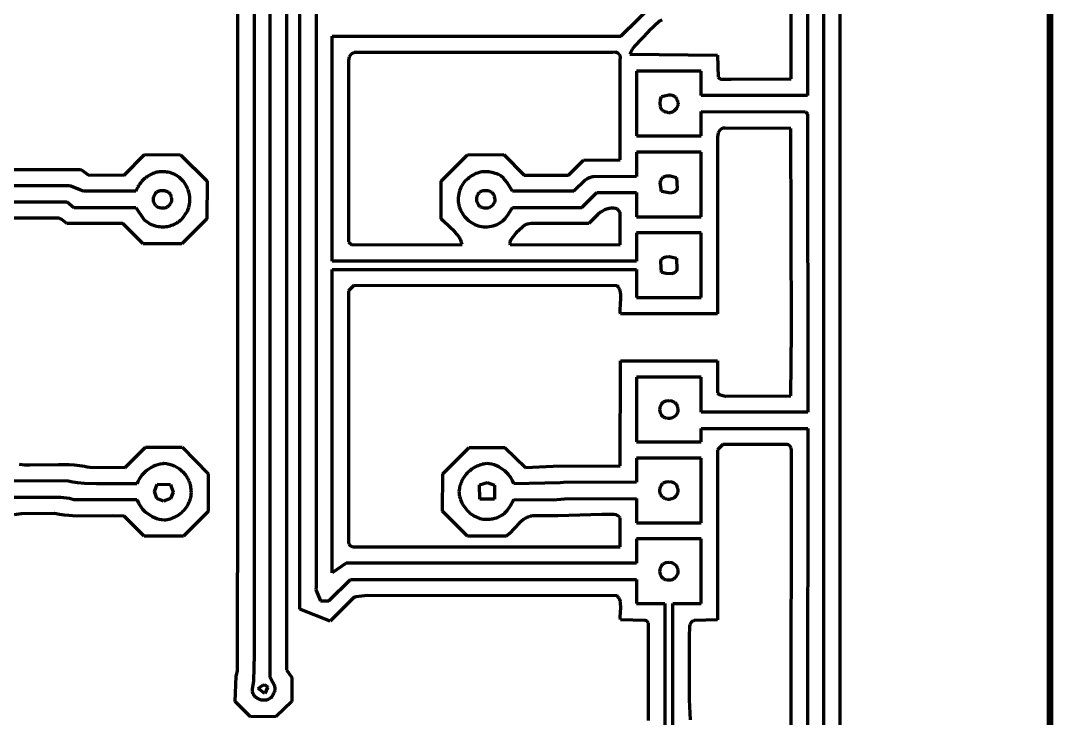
# Model space of a CAD drawing. Header units: millimetres. Extents: x 0 to 15.3, y 0 to 12.6.
# Drawn here: x 9.96 to 15.28, y 2.44 to 6.03 of the extents above; entities that cross this region are included whole.
import ezdxf

# ---------------------------------------------------------------- set-up
doc = ezdxf.new("R2010")
doc.units = ezdxf.units.MM
doc.layers.add('color#f8f8f8ff', color=7, linetype='CONTINUOUS', lineweight=100)

msp = doc.modelspace()

# ---------------------------------------------------------------- linework, layer by layer
at = {"layer": 'color#f8f8f8ff'}
for p, q in [((15.2778, 12.6111), (15.2778, 0)), ((15.2635, 0.0091), (15.2638, 12.5564)), ((11.3339, 11.9601), (11.3334, 2.686)), ((11.4027, 2.9988), (11.4023, 11.9737)), ((11.2504, 2.6468), (11.2499, 11.8742)), ((11.1667, 11.8406), (11.1667, 2.764)), ((14.1876, 11.8092), (14.1877, 0.4115)), ((11.0833, 3.6949), (11.0829, 11.7232)), ((14.1041, 0.5132), (14.1041, 11.7354)), ((11.4861, 10.75), (11.4862, 3.1118)), ((14.021, 7.0766), (14.021, 5.6456)), ((13.9366, 5.731), (13.9342, 6.9899)), ((13.0581, 5.9514), (13.2344, 6.1241)), ((13.2575, 6.0286), (13.203, 5.977)), ((13.2704, 6.0357), (13.2575, 6.0286)), ((13.203, 5.977), (13.1282, 5.9002)), ((11.5694, 4.7917), (11.5694, 5.9515)), ((11.5694, 5.9515), (13.0581, 5.9514)), ((13.1282, 5.9002), (13.1163, 5.8826)), ((11.6621, 5.8519), (11.6579, 5.8442)), ((11.6675, 5.8584), (11.6621, 5.8519)), ((11.6718, 5.8619), (11.6675, 5.8584)), ((11.6768, 5.8647), (11.6718, 5.8619)), ((11.6823, 5.8666), (11.6768, 5.8647)), ((11.6885, 5.8675), (11.6823, 5.8666)), ((11.6918, 5.8675), (11.6885, 5.8675)), ((11.6953, 5.8673), (11.6918, 5.8675)), ((13.0154, 5.8679), (11.6953, 5.8673)), ((13.0307, 5.8682), (13.0154, 5.8679)), ((13.0425, 5.8639), (13.0307, 5.8682)), ((13.0501, 5.8574), (13.0425, 5.8639)), ((13.0541, 5.8503), (13.0501, 5.8574)), ((13.0556, 5.8441), (13.0541, 5.8503)), ((13.1089, 5.8683), (13.1049, 5.8582)), ((13.1049, 5.8582), (13.5556, 5.8543)), ((13.1163, 5.8826), (13.1089, 5.8683)), ((13.5556, 5.8543), (13.5597, 5.7397)), ((11.653, 5.8268), (11.6528, 5.8061)), ((11.6528, 5.8061), (11.654, 4.8916)), ((11.6579, 5.8442), (11.653, 5.8268)), ((13.055, 5.8346), (13.0555, 5.8371)), ((13.0552, 5.315), (13.055, 5.8346)), ((13.0555, 5.8371), (13.0556, 5.8441)), ((13.4722, 5.7706), (13.1389, 5.7706)), ((13.1389, 5.7706), (13.1389, 5.4377)), ((13.4722, 5.6455), (13.4722, 5.7706)), ((13.5597, 5.7397), (13.5615, 5.738)), ((13.5615, 5.738), (13.5672, 5.7338)), ((13.5672, 5.7338), (13.5758, 5.7305)), ((13.5758, 5.7305), (13.6261, 5.7291)), ((13.6261, 5.7291), (13.9366, 5.731)), ((13.2625, 5.6247), (13.2671, 5.6405)), ((13.2671, 5.6405), (13.3046, 5.649)), ((13.3046, 5.649), (13.3174, 5.6486)), ((13.3174, 5.6486), (13.3262, 5.6465)), ((13.3262, 5.6465), (13.3316, 5.6441)), ((13.3316, 5.6441), (13.3364, 5.6408)), ((13.3364, 5.6408), (13.3386, 5.6388)), ((13.3386, 5.6388), (13.3406, 5.6365)), ((13.3406, 5.6365), (13.3425, 5.6339)), ((13.3425, 5.6339), (13.3441, 5.631)), ((14.021, 5.6456), (13.4722, 5.6455)), ((13.2605, 5.604), (13.2625, 5.6247)), ((13.262, 5.5905), (13.2605, 5.604)), ((13.2649, 5.5812), (13.262, 5.5905)), ((13.2678, 5.5756), (13.2649, 5.5812)), ((13.3441, 5.631), (13.3456, 5.6279)), ((13.3484, 5.585), (13.3447, 5.5787)), ((13.3456, 5.6279), (13.3468, 5.6244)), ((13.3468, 5.6244), (13.3487, 5.6209)), ((13.3509, 5.5919), (13.3484, 5.585)), ((13.3487, 5.6209), (13.3503, 5.6173)), ((13.3503, 5.6173), (13.3514, 5.6136)), ((13.3524, 5.599), (13.3509, 5.5919)), ((13.3514, 5.6136), (13.3522, 5.6099)), ((13.3522, 5.6099), (13.3526, 5.6063)), ((13.3527, 5.6026), (13.3524, 5.599)), ((13.3526, 5.6063), (13.3527, 5.6026)), ((13.2716, 5.5705), (13.2678, 5.5756)), ((13.2763, 5.5662), (13.2716, 5.5705)), ((13.279, 5.5644), (13.2763, 5.5662)), ((13.282, 5.5627), (13.279, 5.5644)), ((13.2852, 5.5613), (13.282, 5.5627)), ((13.2886, 5.5602), (13.2852, 5.5613)), ((13.2924, 5.5593), (13.2886, 5.5602)), ((13.2962, 5.5581), (13.2924, 5.5593)), ((13.3001, 5.5574), (13.2962, 5.5581)), ((13.304, 5.557), (13.3001, 5.5574)), ((13.3078, 5.557), (13.304, 5.557)), ((13.3115, 5.5573), (13.3078, 5.557)), ((13.3152, 5.558), (13.3115, 5.5573)), ((13.3222, 5.5602), (13.3152, 5.558)), ((13.3288, 5.5635), (13.3222, 5.5602)), ((13.3349, 5.5677), (13.3288, 5.5635)), ((13.3402, 5.5728), (13.3349, 5.5677)), ((13.3447, 5.5787), (13.3402, 5.5728)), ((13.4722, 5.4377), (13.4723, 5.5629)), ((13.4723, 5.5629), (14.0104, 5.5617)), ((14.0104, 5.5617), (14.0201, 5.5516)), ((14.0201, 5.5516), (14.0213, 4.014)), ((13.5851, 5.4775), (13.5763, 5.4741)), ((13.5926, 5.4783), (13.5851, 5.4775)), ((13.5953, 5.4782), (13.5926, 5.4783)), ((13.9343, 5.4759), (13.5953, 5.4782)), ((13.9373, 4.4314), (13.9343, 5.4759)), ((13.1389, 5.4377), (13.4722, 5.4377)), ((13.556, 5.4315), (13.5556, 4.5205)), ((13.5592, 5.4527), (13.556, 5.4315)), ((13.5675, 5.4668), (13.5592, 5.4527)), ((13.5763, 5.4741), (13.5675, 5.4668)), ((10.4962, 5.2361), (10.6016, 5.3411)), ((10.6016, 5.3411), (10.7877, 5.3409)), ((10.7877, 5.3409), (10.9243, 5.2041)), ((12.1316, 5.2052), (12.2679, 5.3409)), ((12.2679, 5.3409), (12.4542, 5.341)), ((12.4542, 5.341), (12.5594, 5.2361)), ((12.8652, 5.3132), (13.0552, 5.315)), ((13.1389, 5.3539), (13.1389, 5.2288)), ((13.4722, 5.3539), (13.1389, 5.3539)), ((13.4722, 5.0211), (13.4722, 5.3539)), ((9.892, 5.2651), (10.265, 5.2638)), ((10.265, 5.2638), (10.2691, 5.2642)), ((10.2691, 5.2642), (10.2767, 5.2631)), ((10.2767, 5.2631), (10.312, 5.2362)), ((12.7878, 5.2361), (12.8652, 5.3132)), ((10.312, 5.2362), (10.4962, 5.2361)), ((10.5969, 5.2125), (10.5918, 5.2074)), ((10.6022, 5.2174), (10.5969, 5.2125)), ((10.6078, 5.222), (10.6022, 5.2174)), ((10.6135, 5.2263), (10.6078, 5.222)), ((10.6194, 5.2303), (10.6135, 5.2263)), ((10.6254, 5.2341), (10.6194, 5.2303)), ((10.6317, 5.2375), (10.6254, 5.2341)), ((10.638, 5.2407), (10.6317, 5.2375)), ((10.6446, 5.2435), (10.638, 5.2407)), ((10.6512, 5.246), (10.6446, 5.2435)), ((10.658, 5.2482), (10.6512, 5.246)), ((10.6648, 5.25), (10.658, 5.2482)), ((10.6718, 5.2514), (10.6648, 5.25)), ((10.6788, 5.2524), (10.6718, 5.2514)), ((10.6859, 5.2531), (10.6788, 5.2524)), ((10.6931, 5.2533), (10.6859, 5.2531)), ((10.7003, 5.2531), (10.6931, 5.2533)), ((10.7076, 5.2525), (10.7003, 5.2531)), ((10.7149, 5.2515), (10.7076, 5.2525)), ((10.7222, 5.25), (10.7149, 5.2515)), ((10.7318, 5.2482), (10.7222, 5.25)), ((10.7412, 5.2456), (10.7318, 5.2482)), ((10.7502, 5.2423), (10.7412, 5.2456)), ((10.7588, 5.2384), (10.7502, 5.2423)), ((10.7671, 5.2338), (10.7588, 5.2384)), ((10.775, 5.2286), (10.7671, 5.2338)), ((10.7825, 5.2228), (10.775, 5.2286)), ((10.7896, 5.2166), (10.7825, 5.2228)), ((10.7963, 5.2098), (10.7896, 5.2166)), ((10.8025, 5.2026), (10.7963, 5.2098)), ((12.2619, 5.2114), (12.256, 5.2054)), ((12.2681, 5.2171), (12.2619, 5.2114)), ((12.2746, 5.2224), (12.2681, 5.2171)), ((12.2814, 5.2273), (12.2746, 5.2224)), ((12.2884, 5.2319), (12.2814, 5.2273)), ((12.2957, 5.236), (12.2884, 5.2319)), ((12.3032, 5.2398), (12.2957, 5.236)), ((12.3109, 5.2431), (12.3032, 5.2398)), ((12.3188, 5.246), (12.3109, 5.2431)), ((12.3268, 5.2484), (12.3188, 5.246)), ((12.3349, 5.2504), (12.3268, 5.2484)), ((12.3431, 5.2519), (12.3349, 5.2504)), ((12.3514, 5.2528), (12.3431, 5.2519)), ((12.3598, 5.2533), (12.3514, 5.2528)), ((12.3681, 5.2532), (12.3598, 5.2533)), ((12.3765, 5.2526), (12.3681, 5.2532)), ((12.3849, 5.2515), (12.3765, 5.2526)), ((12.3932, 5.2497), (12.3849, 5.2515)), ((12.4014, 5.2474), (12.3932, 5.2497)), ((12.4096, 5.2445), (12.4014, 5.2474)), ((12.4185, 5.2416), (12.4096, 5.2445)), ((12.4269, 5.238), (12.4185, 5.2416)), ((12.4385, 5.2312), (12.4269, 5.238)), ((12.4524, 5.22), (12.4385, 5.2312)), ((12.4704, 5.1996), (12.4524, 5.22)), ((12.5594, 5.2361), (12.7878, 5.2361)), ((12.8738, 5.2091), (12.816, 5.1528)), ((12.8848, 5.2164), (12.8738, 5.2091)), ((12.8967, 5.2222), (12.8848, 5.2164)), ((12.9051, 5.225), (12.8967, 5.2222)), ((12.914, 5.2268), (12.9051, 5.225)), ((12.9187, 5.2274), (12.914, 5.2268)), ((13.1389, 5.2288), (12.9187, 5.2274)), ((13.2632, 5.208), (13.2667, 5.215)), ((13.2667, 5.215), (13.2699, 5.2192)), ((13.2699, 5.2192), (13.2739, 5.223)), ((13.2739, 5.223), (13.2762, 5.2247)), ((13.2762, 5.2247), (13.2826, 5.229)), ((13.2826, 5.229), (13.2916, 5.2322)), ((13.2916, 5.2322), (13.3131, 5.2318)), ((13.3131, 5.2318), (13.3443, 5.2235)), ((13.3443, 5.2235), (13.3475, 5.1669)), ((10.2116, 5.1799), (9.7917, 5.1805)), ((10.2217, 5.1788), (10.2116, 5.1799)), ((10.2686, 5.1599), (10.2217, 5.1788)), ((10.2876, 5.1536), (10.2686, 5.1599)), ((10.5602, 5.1595), (10.5576, 5.1528)), ((10.5632, 5.1661), (10.5602, 5.1595)), ((10.5664, 5.1726), (10.5632, 5.1661)), ((10.57, 5.1788), (10.5664, 5.1726)), ((10.5738, 5.1849), (10.57, 5.1788)), ((10.578, 5.1909), (10.5738, 5.1849)), ((10.5823, 5.1966), (10.578, 5.1909)), ((10.587, 5.2021), (10.5823, 5.1966)), ((10.5918, 5.2074), (10.587, 5.2021)), ((10.6693, 5.1517), (10.6803, 5.1556)), ((10.6803, 5.1556), (10.6953, 5.1571)), ((10.6953, 5.1571), (10.7073, 5.1556)), ((10.7073, 5.1556), (10.7184, 5.1516)), ((10.8082, 5.195), (10.8025, 5.2026)), ((10.8135, 5.187), (10.8082, 5.195)), ((10.8182, 5.1787), (10.8135, 5.187)), ((10.8225, 5.1701), (10.8182, 5.1787)), ((10.8262, 5.1613), (10.8225, 5.1701)), ((10.8293, 5.1523), (10.8262, 5.1613)), ((10.9243, 5.2041), (10.9237, 5.0101)), ((12.1314, 5.0111), (12.1316, 5.2052)), ((12.2291, 5.1632), (12.2263, 5.1552)), ((12.2325, 5.1709), (12.2291, 5.1632)), ((12.2364, 5.1784), (12.2325, 5.1709)), ((12.2406, 5.1856), (12.2364, 5.1784)), ((12.2454, 5.1925), (12.2406, 5.1856)), ((12.2505, 5.1991), (12.2454, 5.1925)), ((12.256, 5.2054), (12.2505, 5.1991)), ((12.3359, 5.1517), (12.3468, 5.1556)), ((12.3468, 5.1556), (12.3618, 5.1571)), ((12.3618, 5.1571), (12.3737, 5.1556)), ((12.3737, 5.1556), (12.3848, 5.1517)), ((12.4985, 5.1528), (12.4704, 5.1996)), ((13.2609, 5.1978), (13.2632, 5.208)), ((13.2667, 5.1516), (13.2609, 5.1978)), ((13.3425, 5.1554), (13.3357, 5.1498)), ((13.3475, 5.1669), (13.3425, 5.1554)), ((10.2976, 5.1524), (10.2876, 5.1536)), ((10.3046, 5.1526), (10.2976, 5.1524)), ((10.5576, 5.1528), (10.3046, 5.1526)), ((10.6483, 5.1102), (10.6487, 5.1178)), ((10.649, 5.1026), (10.6483, 5.1102)), ((10.6487, 5.1178), (10.6501, 5.1252)), ((10.6506, 5.0953), (10.649, 5.1026)), ((10.6501, 5.1252), (10.6525, 5.1323)), ((10.6525, 5.1323), (10.656, 5.1389)), ((10.656, 5.1389), (10.6581, 5.1419)), ((10.6581, 5.1419), (10.6605, 5.1447)), ((10.6605, 5.1447), (10.6632, 5.1473)), ((10.6632, 5.1473), (10.6661, 5.1497)), ((10.6661, 5.1497), (10.6693, 5.1517)), ((10.7184, 5.1516), (10.7257, 5.1469)), ((10.7257, 5.1469), (10.7299, 5.143)), ((10.7299, 5.143), (10.7334, 5.1384)), ((10.7334, 5.1384), (10.7361, 5.1332)), ((10.7361, 5.1332), (10.738, 5.1273)), ((10.738, 5.1273), (10.7386, 5.1241)), ((10.7386, 5.1241), (10.7397, 5.1206)), ((10.7405, 5.1032), (10.7389, 5.0966)), ((10.7397, 5.1206), (10.7405, 5.117)), ((10.7405, 5.117), (10.7411, 5.11)), ((10.7411, 5.11), (10.7405, 5.1032)), ((10.8319, 5.1431), (10.8293, 5.1523)), ((10.8339, 5.1338), (10.8319, 5.1431)), ((10.8353, 5.1243), (10.8339, 5.1338)), ((10.8361, 5.1149), (10.8353, 5.1243)), ((10.8357, 5.096), (10.8362, 5.1054)), ((10.8362, 5.1054), (10.8361, 5.1149)), ((12.219, 5.1193), (12.2187, 5.1097)), ((12.2187, 5.1097), (12.2191, 5.1001)), ((12.2202, 5.129), (12.219, 5.1193)), ((12.2221, 5.1387), (12.2202, 5.129)), ((12.2239, 5.1471), (12.2221, 5.1387)), ((12.2263, 5.1552), (12.2239, 5.1471)), ((12.315, 5.1104), (12.3154, 5.1179)), ((12.3156, 5.1029), (12.315, 5.1104)), ((12.3154, 5.1179), (12.3168, 5.1253)), ((12.3172, 5.0956), (12.3156, 5.1029)), ((12.3168, 5.1253), (12.3192, 5.1324)), ((12.3192, 5.1324), (12.3227, 5.1389)), ((12.3227, 5.1389), (12.3248, 5.1419)), ((12.3248, 5.1419), (12.3272, 5.1447)), ((12.3272, 5.1447), (12.3298, 5.1473)), ((12.3298, 5.1473), (12.3327, 5.1497)), ((12.3327, 5.1497), (12.3359, 5.1517)), ((12.3848, 5.1517), (12.3921, 5.1471)), ((12.3921, 5.1471), (12.3963, 5.1432)), ((12.3963, 5.1432), (12.3998, 5.1387)), ((12.3998, 5.1387), (12.4026, 5.1336)), ((12.4026, 5.1336), (12.4045, 5.1277)), ((12.4045, 5.1277), (12.4051, 5.1246)), ((12.4051, 5.1246), (12.4063, 5.121)), ((12.4073, 5.1034), (12.4057, 5.0968)), ((12.4063, 5.121), (12.4071, 5.1174)), ((12.4071, 5.1174), (12.4078, 5.1103)), ((12.4078, 5.1103), (12.4073, 5.1034)), ((12.816, 5.1528), (12.4985, 5.1528)), ((12.8572, 5.0694), (12.9347, 5.1465)), ((12.9347, 5.1465), (13.1389, 5.1462)), ((13.1389, 5.1462), (13.1389, 5.0211)), ((13.3153, 5.1428), (13.2667, 5.1516)), ((13.3283, 5.146), (13.3153, 5.1428)), ((13.3357, 5.1498), (13.3283, 5.146)), ((9.7917, 5.0972), (10.2038, 5.0972)), ((10.2038, 5.0972), (10.2376, 5.0694)), ((10.2376, 5.0694), (10.557, 5.0694)), ((10.557, 5.0694), (10.6002, 5.0055)), ((10.6533, 5.0884), (10.6506, 5.0953)), ((10.657, 5.0822), (10.6533, 5.0884)), ((10.6592, 5.0793), (10.657, 5.0822)), ((10.6617, 5.0767), (10.6592, 5.0793)), ((10.6644, 5.0743), (10.6617, 5.0767)), ((10.6673, 5.0722), (10.6644, 5.0743)), ((10.6705, 5.0704), (10.6673, 5.0722)), ((10.674, 5.0689), (10.6705, 5.0704)), ((10.6777, 5.0677), (10.674, 5.0689)), ((10.6816, 5.0669), (10.6777, 5.0677)), ((10.6852, 5.0658), (10.6816, 5.0669)), ((10.6887, 5.0651), (10.6852, 5.0658)), ((10.6922, 5.0646), (10.6887, 5.0651)), ((10.6992, 5.0646), (10.6922, 5.0646)), ((10.7059, 5.0657), (10.6992, 5.0646)), ((10.7123, 5.0678), (10.7059, 5.0657)), ((10.7183, 5.0709), (10.7123, 5.0678)), ((10.7238, 5.0747), (10.7183, 5.0709)), ((10.7287, 5.0793), (10.7238, 5.0747)), ((10.7329, 5.0846), (10.7287, 5.0793)), ((10.7364, 5.0904), (10.7329, 5.0846)), ((10.7389, 5.0966), (10.7364, 5.0904)), ((10.8179, 5.0421), (10.8227, 5.0505)), ((10.8227, 5.0505), (10.8267, 5.0593)), ((10.8267, 5.0593), (10.83, 5.0682)), ((10.83, 5.0682), (10.8326, 5.0773)), ((10.8326, 5.0773), (10.8345, 5.0866)), ((10.8345, 5.0866), (10.8357, 5.096)), ((12.2191, 5.1001), (12.2203, 5.0907)), ((12.2203, 5.0907), (12.2221, 5.0813)), ((12.2221, 5.0813), (12.2246, 5.0722)), ((12.2246, 5.0722), (12.2277, 5.0632)), ((12.2277, 5.0632), (12.2314, 5.0545)), ((12.2314, 5.0545), (12.2358, 5.046)), ((12.3198, 5.0887), (12.3172, 5.0956)), ((12.3235, 5.0824), (12.3198, 5.0887)), ((12.3256, 5.0796), (12.3235, 5.0824)), ((12.3281, 5.077), (12.3256, 5.0796)), ((12.3307, 5.0746), (12.3281, 5.077)), ((12.3337, 5.0724), (12.3307, 5.0746)), ((12.3368, 5.0706), (12.3337, 5.0724)), ((12.3402, 5.0691), (12.3368, 5.0706)), ((12.3439, 5.0679), (12.3402, 5.0691)), ((12.3478, 5.067), (12.3439, 5.0679)), ((12.3513, 5.0659), (12.3478, 5.067)), ((12.3549, 5.0651), (12.3513, 5.0659)), ((12.3585, 5.0646), (12.3549, 5.0651)), ((12.3655, 5.0646), (12.3585, 5.0646)), ((12.3723, 5.0656), (12.3655, 5.0646)), ((12.3787, 5.0678), (12.3723, 5.0656)), ((12.3848, 5.0708), (12.3787, 5.0678)), ((12.3904, 5.0747), (12.3848, 5.0708)), ((12.3953, 5.0793), (12.3904, 5.0747)), ((12.3996, 5.0846), (12.3953, 5.0793)), ((12.4031, 5.0905), (12.3996, 5.0846)), ((12.4057, 5.0968), (12.4031, 5.0905)), ((12.4776, 5.0325), (12.4984, 5.0694)), ((12.4984, 5.0694), (12.8572, 5.0694)), ((12.9635, 5.0506), (12.9536, 5.0443)), ((12.9738, 5.056), (12.9635, 5.0506)), ((12.9791, 5.0583), (12.9738, 5.056)), ((12.9845, 5.0603), (12.9791, 5.0583)), ((12.9901, 5.062), (12.9845, 5.0603)), ((12.9957, 5.0633), (12.9901, 5.062)), ((13.0015, 5.0643), (12.9957, 5.0633)), ((13.0074, 5.0649), (13.0015, 5.0643)), ((13.0134, 5.0651), (13.0074, 5.0649)), ((13.0196, 5.0649), (13.0134, 5.0651)), ((13.0258, 5.0643), (13.0196, 5.0649)), ((13.0323, 5.0632), (13.0258, 5.0643)), ((13.0389, 5.0617), (13.0323, 5.0632)), ((13.0542, 5.0439), (13.0389, 5.0617)), ((10.1535, 5.0136), (9.9031, 5.0139)), ((10.1615, 5.0137), (10.1535, 5.0136)), ((10.1751, 5.0077), (10.1615, 5.0137)), ((10.2005, 4.9861), (10.1751, 5.0077)), ((10.6002, 5.0055), (10.6167, 4.9935)), ((10.776, 4.9945), (10.7821, 4.9991)), ((10.7821, 4.9991), (10.788, 5.004)), ((10.788, 5.004), (10.7936, 5.0093)), ((10.7936, 5.0093), (10.7988, 5.0149)), ((10.9237, 5.0101), (10.7945, 4.8815)), ((10.7988, 5.0149), (10.8037, 5.0209)), ((10.8037, 5.0209), (10.8082, 5.0273)), ((10.8082, 5.0273), (10.8123, 5.034)), ((10.8123, 5.034), (10.8179, 5.0421)), ((12.1431, 4.9976), (12.1314, 5.0111)), ((12.2012, 4.9437), (12.1431, 4.9976)), ((12.2358, 5.046), (12.2406, 5.0378)), ((12.2406, 5.0378), (12.246, 5.0299)), ((12.246, 5.0299), (12.2519, 5.0224)), ((12.2519, 5.0224), (12.2582, 5.0152)), ((12.2582, 5.0152), (12.265, 5.0084)), ((12.265, 5.0084), (12.2721, 5.0021)), ((12.2721, 5.0021), (12.2796, 4.9962)), ((12.2796, 4.9962), (12.2875, 4.9908)), ((12.4375, 4.9909), (12.4498, 5.0006)), ((12.4498, 5.0006), (12.4611, 5.0116)), ((12.4611, 5.0116), (12.4776, 5.0325)), ((12.9394, 5.0334), (12.8927, 4.9859)), ((12.9536, 5.0443), (12.9394, 5.0334)), ((13.0541, 4.8764), (13.0542, 5.0439)), ((13.1389, 5.0211), (13.4722, 5.0211)), ((10.4898, 4.9861), (10.2005, 4.9861)), ((10.5943, 4.8815), (10.4898, 4.9861)), ((10.6167, 4.9935), (10.6232, 4.9892)), ((10.6232, 4.9892), (10.6298, 4.9853)), ((10.6298, 4.9853), (10.6367, 4.9818)), ((10.6367, 4.9818), (10.6438, 4.9788)), ((10.6438, 4.9788), (10.651, 4.9762)), ((10.651, 4.9762), (10.6584, 4.974)), ((10.6584, 4.974), (10.6658, 4.9723)), ((10.6658, 4.9723), (10.6734, 4.9709)), ((10.6734, 4.9709), (10.681, 4.97)), ((10.681, 4.97), (10.6887, 4.9695)), ((10.6887, 4.9695), (10.6964, 4.9694)), ((10.6964, 4.9694), (10.7041, 4.9698)), ((10.7041, 4.9698), (10.7118, 4.9705)), ((10.7118, 4.9705), (10.7195, 4.9716)), ((10.7195, 4.9716), (10.727, 4.9731)), ((10.727, 4.9731), (10.7345, 4.975)), ((10.7345, 4.975), (10.7418, 4.9773)), ((10.7418, 4.9773), (10.749, 4.98)), ((10.749, 4.98), (10.7561, 4.9831)), ((10.7561, 4.9831), (10.7629, 4.9865)), ((10.7629, 4.9865), (10.7696, 4.9904)), ((10.7696, 4.9904), (10.776, 4.9945)), ((12.2134, 4.9304), (12.2012, 4.9437)), ((12.2875, 4.9908), (12.2957, 4.9859)), ((12.2957, 4.9859), (12.3042, 4.9816)), ((12.3042, 4.9816), (12.3129, 4.9778)), ((12.3129, 4.9778), (12.3219, 4.9747)), ((12.3219, 4.9747), (12.331, 4.9722)), ((12.331, 4.9722), (12.3403, 4.9704)), ((12.3403, 4.9704), (12.3498, 4.9692)), ((12.3498, 4.9692), (12.3593, 4.9688)), ((12.3593, 4.9688), (12.369, 4.9691)), ((12.369, 4.9691), (12.3787, 4.9702)), ((12.3787, 4.9702), (12.3884, 4.9722)), ((12.3884, 4.9722), (12.3992, 4.974)), ((12.3992, 4.974), (12.4096, 4.9769)), ((12.4096, 4.9769), (12.4194, 4.9807)), ((12.4194, 4.9807), (12.4287, 4.9854)), ((12.4287, 4.9854), (12.4375, 4.9909)), ((12.5641, 4.9789), (12.5191, 4.9402)), ((12.5755, 4.9835), (12.5641, 4.9789)), ((12.5848, 4.9853), (12.5755, 4.9835)), ((12.5947, 4.9854), (12.5848, 4.9853)), ((12.8927, 4.9859), (12.5947, 4.9854)), ((11.654, 4.8916), (11.6702, 4.8762)), ((12.2207, 4.9211), (12.2134, 4.9304)), ((12.2271, 4.9113), (12.2207, 4.9211)), ((12.2299, 4.9061), (12.2271, 4.9113)), ((12.2325, 4.9008), (12.2299, 4.9061)), ((12.2347, 4.8954), (12.2325, 4.9008)), ((12.2367, 4.8897), (12.2347, 4.8954)), ((12.2383, 4.8838), (12.2367, 4.8897)), ((12.4881, 4.9003), (12.486, 4.8908)), ((12.486, 4.8908), (12.4863, 4.8831)), ((12.5175, 4.9384), (12.4881, 4.9003)), ((12.5191, 4.9402), (12.5175, 4.9384)), ((13.4722, 4.9373), (13.1389, 4.9373)), ((13.1389, 4.9373), (13.1389, 4.7917)), ((13.4722, 4.6044), (13.4722, 4.9373)), ((10.7945, 4.8815), (10.5943, 4.8815)), ((11.6702, 4.8762), (12.2395, 4.8778)), ((12.2395, 4.8778), (12.2383, 4.8838)), ((12.4863, 4.8831), (12.4875, 4.8777)), ((12.4875, 4.8777), (13.0541, 4.8764)), ((13.1389, 4.7917), (11.5694, 4.7917)), ((13.2633, 4.791), (13.2683, 4.8023)), ((13.267, 4.7346), (13.2633, 4.791)), ((13.2683, 4.8023), (13.2727, 4.8064)), ((13.2727, 4.8064), (13.2797, 4.811)), ((13.2797, 4.811), (13.2898, 4.8146)), ((13.2898, 4.8146), (13.3087, 4.8155)), ((13.3087, 4.8155), (13.3442, 4.8071)), ((13.3442, 4.8071), (13.3469, 4.7483)), ((11.5693, 3.1867), (11.5694, 4.75)), ((11.5694, 4.75), (13.1389, 4.75)), ((13.1389, 4.75), (13.1389, 4.6044)), ((13.2911, 4.728), (13.267, 4.7346)), ((13.3361, 4.7335), (13.3288, 4.7295)), ((13.3428, 4.7392), (13.3361, 4.7335)), ((13.3469, 4.7483), (13.3428, 4.7392)), ((13.3185, 4.7266), (13.2911, 4.728)), ((13.3288, 4.7295), (13.3185, 4.7266)), ((11.6808, 4.6667), (11.6528, 4.6387)), ((11.6528, 4.6387), (11.6532, 3.347)), ((13.0384, 4.6654), (11.6808, 4.6667)), ((13.042, 4.6616), (13.0384, 4.6654)), ((13.0451, 4.6577), (13.042, 4.6616)), ((13.0477, 4.6535), (13.0451, 4.6577)), ((13.05, 4.6492), (13.0477, 4.6535)), ((13.052, 4.6448), (13.05, 4.6492)), ((13.0536, 4.6402), (13.052, 4.6448)), ((13.0559, 4.6306), (13.0536, 4.6402)), ((13.0572, 4.6206), (13.0559, 4.6306)), ((13.0537, 4.5406), (13.0574, 4.5997)), ((13.0574, 4.5997), (13.0572, 4.6206)), ((13.1389, 4.6044), (13.4722, 4.6044)), ((13.0542, 4.5303), (13.0537, 4.5406)), ((13.0556, 4.5205), (13.0542, 4.5303)), ((13.5556, 4.5205), (13.0556, 4.5205)), ((13.935, 4.0976), (13.9373, 4.4314)), ((13.054, 3.7375), (13.0556, 4.2778)), ((13.0556, 4.2778), (13.5556, 4.2778)), ((13.5556, 4.2778), (13.5568, 4.1142)), ((13.4722, 4.1944), (13.1389, 4.1944)), ((13.1389, 4.1944), (13.1389, 3.8611)), ((13.4722, 4.0139), (13.4722, 4.1944)), ((13.5568, 4.1142), (13.5643, 4.1054)), ((13.5643, 4.1054), (13.597, 4.0972)), ((13.597, 4.0972), (13.935, 4.0976)), ((13.2598, 4.0347), (13.2612, 4.0422)), ((13.2612, 4.0422), (13.2637, 4.0493)), ((13.2637, 4.0493), (13.2654, 4.0527)), ((13.2654, 4.0527), (13.2673, 4.0559)), ((13.2673, 4.0559), (13.2695, 4.0589)), ((13.2695, 4.0589), (13.2719, 4.0617)), ((13.2719, 4.0617), (13.2746, 4.0643)), ((13.2746, 4.0643), (13.2776, 4.0666)), ((13.2776, 4.0666), (13.2809, 4.0686)), ((13.2809, 4.0686), (13.2918, 4.0724)), ((13.2918, 4.0724), (13.3067, 4.0737)), ((13.3067, 4.0737), (13.3186, 4.0722)), ((13.3186, 4.0722), (13.3297, 4.0681)), ((13.3297, 4.0681), (13.3369, 4.0635)), ((13.3369, 4.0635), (13.341, 4.0596)), ((13.341, 4.0596), (13.3445, 4.0551)), ((13.3445, 4.0551), (13.3472, 4.0499)), ((13.3472, 4.0499), (13.3491, 4.044)), ((13.3491, 4.044), (13.3497, 4.0409)), ((13.3497, 4.0409), (13.3508, 4.0373)), ((13.2594, 4.0271), (13.2598, 4.0347)), ((13.26, 4.0195), (13.2594, 4.0271)), ((13.2617, 4.0121), (13.26, 4.0195)), ((13.2644, 4.0051), (13.2617, 4.0121)), ((13.2681, 3.9988), (13.2644, 4.0051)), ((13.2704, 3.9959), (13.2681, 3.9988)), ((13.2728, 3.9933), (13.2704, 3.9959)), ((13.2756, 3.9909), (13.2728, 3.9933)), ((13.2785, 3.9888), (13.2756, 3.9909)), ((13.2818, 3.987), (13.2785, 3.9888)), ((13.2853, 3.9855), (13.2818, 3.987)), ((13.3295, 3.9876), (13.3235, 3.9846)), ((13.335, 3.9915), (13.3295, 3.9876)), ((13.3399, 3.9961), (13.335, 3.9915)), ((13.3441, 4.0014), (13.3399, 3.9961)), ((13.3475, 4.0072), (13.3441, 4.0014)), ((13.3501, 4.0134), (13.3475, 4.0072)), ((13.3516, 4.02), (13.3501, 4.0134)), ((13.3508, 4.0373), (13.3515, 4.0338)), ((13.3515, 4.0338), (13.3522, 4.0268)), ((13.3522, 4.0268), (13.3516, 4.02)), ((14.0213, 4.014), (13.4722, 4.0139)), ((13.289, 3.9843), (13.2853, 3.9855)), ((13.2929, 3.9835), (13.289, 3.9843)), ((13.2965, 3.9825), (13.2929, 3.9835)), ((13.3, 3.9817), (13.2965, 3.9825)), ((13.3035, 3.9813), (13.3, 3.9817)), ((13.3105, 3.9813), (13.3035, 3.9813)), ((13.3172, 3.9824), (13.3105, 3.9813)), ((13.3235, 3.9846), (13.3172, 3.9824)), ((13.4722, 3.8611), (13.4722, 3.9306)), ((13.4722, 3.9306), (14.0212, 3.9305)), ((14.0212, 3.9305), (14.021, 0.5484)), ((10.5024, 3.7291), (10.6074, 3.8335)), ((10.6074, 3.8335), (10.7955, 3.8335)), ((10.7955, 3.8335), (10.9297, 3.6961)), ((12.1397, 3.6959), (12.2757, 3.8324)), ((12.2757, 3.8324), (12.4592, 3.8325)), ((12.4592, 3.8325), (12.5667, 3.729)), ((13.1389, 3.8611), (13.4722, 3.8611)), ((13.5836, 3.8472), (13.5556, 3.8193)), ((13.9043, 3.8468), (13.5836, 3.8472)), ((13.9093, 3.8475), (13.9043, 3.8468)), ((13.916, 3.847), (13.9093, 3.8475)), ((13.9219, 3.845), (13.916, 3.847)), ((13.9285, 3.8402), (13.9219, 3.845)), ((13.9353, 3.8298), (13.9285, 3.8402)), ((13.9382, 3.8147), (13.9353, 3.8298)), ((13.1389, 3.7778), (13.1389, 3.6528)), ((13.4722, 3.7778), (13.1389, 3.7778)), ((13.4722, 3.4445), (13.4722, 3.7778)), ((13.5556, 3.8193), (13.5556, 2.9444)), ((13.9361, 0.6332), (13.9374, 3.8058)), ((13.9374, 3.8058), (13.9382, 3.8147)), ((9.9562, 3.7456), (9.983, 3.7435)), ((9.983, 3.7435), (10.0099, 3.7424)), ((10.0099, 3.7424), (10.1587, 3.7445)), ((10.1587, 3.7445), (10.2127, 3.7439)), ((10.2127, 3.7439), (10.2395, 3.7423)), ((10.2395, 3.7423), (10.2663, 3.7397)), ((10.2663, 3.7397), (10.2796, 3.7378)), ((10.2796, 3.7378), (10.2929, 3.7356)), ((10.2929, 3.7356), (10.3061, 3.7331)), ((10.3061, 3.7331), (10.3193, 3.7301)), ((10.3193, 3.7301), (10.5024, 3.7291)), ((10.6251, 3.7222), (10.615, 3.715)), ((10.6358, 3.7286), (10.6251, 3.7222)), ((10.647, 3.7343), (10.6358, 3.7286)), ((10.6586, 3.7391), (10.647, 3.7343)), ((10.6707, 3.7431), (10.6586, 3.7391)), ((10.683, 3.7462), (10.6707, 3.7431)), ((10.6957, 3.7484), (10.683, 3.7462)), ((10.7022, 3.7492), (10.6957, 3.7484)), ((10.716, 3.7474), (10.7022, 3.7492)), ((10.7297, 3.7444), (10.716, 3.7474)), ((10.743, 3.7403), (10.7297, 3.7444)), ((10.7558, 3.7352), (10.743, 3.7403)), ((10.7682, 3.7289), (10.7558, 3.7352)), ((10.78, 3.7217), (10.7682, 3.7289)), ((10.791, 3.7135), (10.78, 3.7217)), ((12.2947, 3.7245), (12.2885, 3.7203)), ((12.3011, 3.7284), (12.2947, 3.7245)), ((12.3077, 3.7321), (12.3011, 3.7284)), ((12.3145, 3.7354), (12.3077, 3.7321)), ((12.3214, 3.7384), (12.3145, 3.7354)), ((12.3286, 3.7411), (12.3214, 3.7384)), ((12.3359, 3.7434), (12.3286, 3.7411)), ((12.3433, 3.7454), (12.3359, 3.7434)), ((12.3509, 3.747), (12.3433, 3.7454)), ((12.3586, 3.7483), (12.3509, 3.747)), ((12.3665, 3.7492), (12.3586, 3.7483)), ((12.3795, 3.7478), (12.3665, 3.7492)), ((12.3923, 3.7454), (12.3795, 3.7478)), ((12.4046, 3.742), (12.3923, 3.7454)), ((12.4165, 3.7377), (12.4046, 3.742)), ((12.4279, 3.7325), (12.4165, 3.7377)), ((12.4389, 3.7264), (12.4279, 3.7325)), ((12.4493, 3.7195), (12.4389, 3.7264)), ((12.5667, 3.729), (12.7081, 3.7355)), ((12.7081, 3.7355), (13.054, 3.7375)), ((10.5738, 3.6681), (10.5678, 3.6568)), ((10.5806, 3.6788), (10.5738, 3.6681)), ((10.5882, 3.6889), (10.5806, 3.6788)), ((10.5965, 3.6983), (10.5882, 3.6889)), ((10.6054, 3.707), (10.5965, 3.6983)), ((10.615, 3.715), (10.6054, 3.707)), ((10.7962, 3.7091), (10.791, 3.7135)), ((10.8012, 3.7044), (10.7962, 3.7091)), ((10.806, 3.6995), (10.8012, 3.7044)), ((10.8105, 3.6944), (10.806, 3.6995)), ((10.8148, 3.6891), (10.8105, 3.6944)), ((10.8188, 3.6836), (10.8148, 3.6891)), ((10.8226, 3.6778), (10.8188, 3.6836)), ((10.826, 3.6719), (10.8226, 3.6778)), ((10.8292, 3.6658), (10.826, 3.6719)), ((10.9297, 3.6961), (10.9306, 3.5032)), ((11.0818, 2.6792), (11.0833, 3.6949)), ((12.1389, 3.5033), (12.1397, 3.6959)), ((12.2436, 3.6708), (12.24, 3.6642)), ((12.2475, 3.6772), (12.2436, 3.6708)), ((12.2517, 3.6834), (12.2475, 3.6772)), ((12.2562, 3.6894), (12.2517, 3.6834)), ((12.261, 3.6952), (12.2562, 3.6894)), ((12.266, 3.7007), (12.261, 3.6952)), ((12.2713, 3.706), (12.266, 3.7007)), ((12.2768, 3.711), (12.2713, 3.706)), ((12.2825, 3.7158), (12.2768, 3.711)), ((12.2885, 3.7203), (12.2825, 3.7158)), ((12.4591, 3.7118), (12.4493, 3.7195)), ((12.4684, 3.7033), (12.4591, 3.7118)), ((12.477, 3.6941), (12.4684, 3.7033)), ((12.4849, 3.6843), (12.477, 3.6941)), ((12.4921, 3.6738), (12.4849, 3.6843)), ((12.4986, 3.6626), (12.4921, 3.6738)), ((10.2082, 3.6585), (9.8401, 3.6595)), ((10.2323, 3.6538), (10.2082, 3.6585)), ((10.2565, 3.6503), (10.2323, 3.6538)), ((10.293, 3.6468), (10.2565, 3.6503)), ((10.3541, 3.6446), (10.293, 3.6468)), ((10.5505, 3.6454), (10.3541, 3.6446)), ((10.5627, 3.6448), (10.5505, 3.6454)), ((10.5678, 3.6568), (10.5627, 3.6448)), ((10.6528, 3.6049), (10.6672, 3.6424)), ((10.6672, 3.6424), (10.7361, 3.6423)), ((10.7361, 3.6423), (10.75, 3.6028)), ((10.832, 3.6596), (10.8292, 3.6658)), ((10.8346, 3.6531), (10.832, 3.6596)), ((10.8368, 3.6465), (10.8346, 3.6531)), ((10.8386, 3.6397), (10.8368, 3.6465)), ((10.8401, 3.6327), (10.8386, 3.6397)), ((10.8412, 3.6256), (10.8401, 3.6327)), ((10.8425, 3.617), (10.8412, 3.6256)), ((10.8432, 3.6084), (10.8425, 3.617)), ((12.2251, 3.621), (12.2238, 3.6133)), ((12.2267, 3.6286), (12.2251, 3.621)), ((12.2287, 3.636), (12.2267, 3.6286)), ((12.231, 3.6433), (12.2287, 3.636)), ((12.2337, 3.6504), (12.231, 3.6433)), ((12.2367, 3.6574), (12.2337, 3.6504)), ((12.24, 3.6642), (12.2367, 3.6574)), ((12.3298, 3.6389), (12.3691, 3.6525)), ((12.3301, 3.5662), (12.3298, 3.6389)), ((12.3691, 3.6525), (12.4063, 3.6385)), ((12.4063, 3.6385), (12.4059, 3.5661)), ((12.5043, 3.6509), (12.4986, 3.6626)), ((12.5068, 3.6448), (12.5043, 3.6509)), ((12.7446, 3.6497), (12.5068, 3.6448)), ((12.7621, 3.6518), (12.7446, 3.6497)), ((13.1389, 3.6528), (12.7621, 3.6518)), ((13.2595, 3.6139), (13.2604, 3.6215)), ((13.2604, 3.6215), (13.2623, 3.6289)), ((13.2623, 3.6289), (13.2653, 3.6358)), ((13.2653, 3.6358), (13.2672, 3.6391)), ((13.2672, 3.6391), (13.2694, 3.6421)), ((13.2694, 3.6421), (13.2718, 3.645)), ((13.2718, 3.645), (13.2745, 3.6476)), ((13.2745, 3.6476), (13.2775, 3.6499)), ((13.2775, 3.6499), (13.2808, 3.652)), ((13.2808, 3.652), (13.2918, 3.6557)), ((13.2918, 3.6557), (13.3067, 3.6571)), ((13.3067, 3.6571), (13.3186, 3.6555)), ((13.3186, 3.6555), (13.3296, 3.6515)), ((13.3296, 3.6515), (13.3369, 3.6468)), ((13.3369, 3.6468), (13.341, 3.6429)), ((13.341, 3.6429), (13.3445, 3.6384)), ((13.3445, 3.6384), (13.3472, 3.6332)), ((13.3472, 3.6332), (13.3491, 3.6273)), ((13.3491, 3.6273), (13.3497, 3.6242)), ((13.3497, 3.6242), (13.3508, 3.6207)), ((13.3508, 3.6207), (13.352, 3.6137)), ((9.8401, 3.5765), (10.0695, 3.5766)), ((10.0695, 3.5766), (10.1685, 3.5763)), ((10.1685, 3.5763), (10.2145, 3.5703)), ((10.2145, 3.5703), (10.2371, 3.5641)), ((10.2371, 3.5641), (10.5627, 3.5635)), ((10.5627, 3.5635), (10.5651, 3.5575)), ((10.6661, 3.5695), (10.6528, 3.6049)), ((10.7004, 3.5554), (10.6661, 3.5695)), ((10.736, 3.569), (10.7004, 3.5554)), ((10.75, 3.6028), (10.736, 3.569)), ((10.8359, 3.559), (10.8384, 3.5669)), ((10.8384, 3.5669), (10.8404, 3.575)), ((10.8404, 3.575), (10.8419, 3.5832)), ((10.8419, 3.5832), (10.8429, 3.5915)), ((10.8429, 3.5915), (10.8434, 3.5999)), ((10.8434, 3.5999), (10.8432, 3.6084)), ((12.2238, 3.6133), (12.2229, 3.6054)), ((12.2229, 3.6054), (12.2237, 3.5968)), ((12.2237, 3.5968), (12.2249, 3.5883)), ((12.2249, 3.5883), (12.2267, 3.5799)), ((12.2267, 3.5799), (12.2289, 3.5716)), ((12.2289, 3.5716), (12.2316, 3.5635)), ((12.2316, 3.5635), (12.2347, 3.5555)), ((12.4059, 3.5661), (12.3301, 3.5662)), ((12.488, 3.5299), (12.5068, 3.5635)), ((12.5068, 3.5635), (12.7082, 3.5628)), ((12.7082, 3.5628), (12.7675, 3.567)), ((12.7675, 3.567), (13.1389, 3.5695)), ((13.1389, 3.5695), (13.1389, 3.4444)), ((13.2596, 3.6062), (13.2595, 3.6139)), ((13.2609, 3.5987), (13.2596, 3.6062)), ((13.2631, 3.5915), (13.2609, 3.5987)), ((13.2664, 3.5849), (13.2631, 3.5915)), ((13.2684, 3.5818), (13.2664, 3.5849)), ((13.2706, 3.5789), (13.2684, 3.5818)), ((13.2732, 3.5763), (13.2706, 3.5789)), ((13.2759, 3.5739), (13.2732, 3.5763)), ((13.279, 3.5718), (13.2759, 3.5739)), ((13.2822, 3.57), (13.279, 3.5718)), ((13.2857, 3.5686), (13.2822, 3.57)), ((13.2895, 3.5675), (13.2857, 3.5686)), ((13.2935, 3.5667), (13.2895, 3.5675)), ((13.2971, 3.5657), (13.2935, 3.5667)), ((13.3006, 3.565), (13.2971, 3.5657)), ((13.3075, 3.5645), (13.3006, 3.565)), ((13.3143, 3.5651), (13.3075, 3.5645)), ((13.3208, 3.5668), (13.3143, 3.5651)), ((13.3269, 3.5695), (13.3208, 3.5668)), ((13.3326, 3.573), (13.3269, 3.5695)), ((13.3377, 3.5773), (13.3326, 3.573)), ((13.3422, 3.5822), (13.3377, 3.5773)), ((13.346, 3.5877), (13.3422, 3.5822)), ((13.349, 3.5937), (13.346, 3.5877)), ((13.351, 3.6001), (13.349, 3.5937)), ((13.352, 3.6068), (13.351, 3.6001)), ((13.352, 3.6137), (13.352, 3.6068)), ((10.5651, 3.5575), (10.5707, 3.5458)), ((10.5707, 3.5458), (10.5772, 3.5348)), ((10.5772, 3.5348), (10.5844, 3.5244)), ((10.5844, 3.5244), (10.5923, 3.5147)), ((10.5923, 3.5147), (10.6009, 3.5056)), ((10.8002, 3.5034), (10.806, 3.5095)), ((10.806, 3.5095), (10.8114, 3.5158)), ((10.8114, 3.5158), (10.8165, 3.5224)), ((10.8165, 3.5224), (10.8212, 3.5293)), ((10.8212, 3.5293), (10.8255, 3.5364)), ((10.8255, 3.5364), (10.8294, 3.5438)), ((10.8294, 3.5438), (10.8329, 3.5513)), ((10.8329, 3.5513), (10.8359, 3.559)), ((12.2347, 3.5555), (12.2382, 3.5477)), ((12.2382, 3.5477), (12.2422, 3.5401)), ((12.2422, 3.5401), (12.2465, 3.5327)), ((12.2465, 3.5327), (12.2512, 3.5256)), ((12.2512, 3.5256), (12.2563, 3.5187)), ((12.2563, 3.5187), (12.2617, 3.5122)), ((12.2617, 3.5122), (12.2675, 3.5059)), ((12.4596, 3.4962), (12.4711, 3.5079)), ((12.4711, 3.5079), (12.488, 3.5299)), ((9.9656, 3.4904), (9.9301, 3.4846)), ((10.1384, 3.4925), (9.9656, 3.4904)), ((10.1628, 3.4876), (10.1384, 3.4925)), ((10.1872, 3.4839), (10.1628, 3.4876)), ((10.2117, 3.4812), (10.1872, 3.4839)), ((10.2487, 3.4787), (10.2117, 3.4812)), ((10.435, 3.48), (10.2487, 3.4787)), ((10.4969, 3.479), (10.435, 3.48)), ((10.6005, 3.375), (10.4969, 3.479)), ((10.6009, 3.5056), (10.6102, 3.4973)), ((10.6102, 3.4973), (10.6201, 3.4897)), ((10.6201, 3.4897), (10.6305, 3.4828)), ((10.6305, 3.4828), (10.6414, 3.4768)), ((10.6414, 3.4768), (10.6529, 3.4715)), ((10.6529, 3.4715), (10.6647, 3.4671)), ((10.6647, 3.4671), (10.6769, 3.4635)), ((10.6769, 3.4635), (10.6895, 3.4609)), ((10.6895, 3.4609), (10.7024, 3.4591)), ((10.7024, 3.4591), (10.7109, 3.4598)), ((10.7109, 3.4598), (10.7193, 3.4611)), ((10.7193, 3.4611), (10.7276, 3.4628)), ((10.7276, 3.4628), (10.7358, 3.4649)), ((10.7358, 3.4649), (10.7438, 3.4676)), ((10.7438, 3.4676), (10.7516, 3.4707)), ((10.7516, 3.4707), (10.7593, 3.4742)), ((10.7593, 3.4742), (10.7667, 3.4782)), ((10.7667, 3.4782), (10.774, 3.4825)), ((10.774, 3.4825), (10.7809, 3.4872)), ((10.7809, 3.4872), (10.7876, 3.4923)), ((10.7876, 3.4923), (10.794, 3.4977)), ((10.794, 3.4977), (10.8002, 3.5034)), ((10.9306, 3.5032), (10.8023, 3.375)), ((12.2671, 3.375), (12.1389, 3.5033)), ((12.2675, 3.5059), (12.2735, 3.5)), ((12.2735, 3.5), (12.2799, 3.4944)), ((12.2799, 3.4944), (12.2865, 3.4892)), ((12.2865, 3.4892), (12.2934, 3.4844)), ((12.2934, 3.4844), (12.3006, 3.48)), ((12.3006, 3.48), (12.308, 3.476)), ((12.308, 3.476), (12.3156, 3.4725)), ((12.3156, 3.4725), (12.3234, 3.4694)), ((12.3234, 3.4694), (12.3313, 3.4669)), ((12.3313, 3.4669), (12.3395, 3.4648)), ((12.3395, 3.4648), (12.3478, 3.4633)), ((12.3478, 3.4633), (12.3562, 3.4624)), ((12.3562, 3.4624), (12.3648, 3.4621)), ((12.3648, 3.4621), (12.3734, 3.4623)), ((12.3734, 3.4623), (12.3822, 3.4632)), ((12.3822, 3.4632), (12.391, 3.4647)), ((12.391, 3.4647), (12.3967, 3.4653)), ((12.3967, 3.4653), (12.4023, 3.4662)), ((12.4023, 3.4662), (12.4078, 3.4674)), ((12.4078, 3.4674), (12.4184, 3.4705)), ((12.4184, 3.4705), (12.4284, 3.4747)), ((12.4284, 3.4747), (12.438, 3.4799)), ((12.438, 3.4799), (12.447, 3.4858)), ((12.447, 3.4858), (12.4596, 3.4962)), ((12.5557, 3.4607), (12.5453, 3.4526)), ((12.5611, 3.4644), (12.5557, 3.4607)), ((12.5667, 3.4678), (12.5611, 3.4644)), ((12.5724, 3.4708), (12.5667, 3.4678)), ((12.5783, 3.4734), (12.5724, 3.4708)), ((12.5844, 3.4757), (12.5783, 3.4734)), ((12.5906, 3.4775), (12.5844, 3.4757)), ((12.5971, 3.4789), (12.5906, 3.4775)), ((12.6037, 3.4798), (12.5971, 3.4789)), ((12.6106, 3.4802), (12.6037, 3.4798)), ((12.6177, 3.48), (12.6106, 3.4802)), ((12.6251, 3.4792), (12.6177, 3.48)), ((12.7329, 3.4795), (12.6251, 3.4792)), ((12.9602, 3.4865), (12.7329, 3.4795)), ((12.9722, 3.4861), (12.9602, 3.4865)), ((13.0215, 3.4868), (12.9722, 3.4861)), ((13.0331, 3.485), (13.0215, 3.4868)), ((13.0411, 3.4819), (13.0331, 3.485)), ((13.046, 3.4787), (13.0411, 3.4819)), ((13.0504, 3.4745), (13.046, 3.4787)), ((13.0524, 3.472), (13.0504, 3.4745)), ((13.0543, 3.4692), (13.0524, 3.472)), ((13.0542, 3.321), (13.0543, 3.4692)), ((12.5352, 3.4436), (12.4835, 3.3884)), ((12.5453, 3.4526), (12.5352, 3.4436)), ((13.1389, 3.4444), (13.4722, 3.4445)), ((10.8023, 3.375), (10.6005, 3.375)), ((12.4691, 3.375), (12.2671, 3.375)), ((12.4835, 3.3884), (12.4691, 3.375)), ((13.4722, 3.3611), (13.1389, 3.3611)), ((13.1389, 3.3611), (13.1389, 3.2361)), ((13.4722, 3.0278), (13.4722, 3.3611)), ((11.6532, 3.347), (11.6532, 3.3428)), ((11.6532, 3.3428), (11.6552, 3.3353)), ((11.6552, 3.3353), (11.6608, 3.3278)), ((11.6608, 3.3278), (11.6745, 3.3203)), ((11.6745, 3.3203), (11.6942, 3.3195)), ((11.6942, 3.3195), (13.0542, 3.321)), ((11.6423, 3.2361), (11.5693, 3.1867)), ((13.1389, 3.2361), (11.6423, 3.2361)), ((13.2594, 3.1936), (13.2598, 3.2011)), ((13.2601, 3.186), (13.2594, 3.1936)), ((13.2598, 3.2011), (13.2612, 3.2086)), ((13.2612, 3.2086), (13.2636, 3.2157)), ((13.2636, 3.2157), (13.2671, 3.2222)), ((13.2671, 3.2222), (13.2692, 3.2252)), ((13.2692, 3.2252), (13.2716, 3.2281)), ((13.2716, 3.2281), (13.2743, 3.2307)), ((13.2743, 3.2307), (13.2772, 3.233)), ((13.2772, 3.233), (13.2804, 3.2351)), ((13.2804, 3.2351), (13.2915, 3.239)), ((13.2915, 3.239), (13.3065, 3.2405)), ((13.3065, 3.2405), (13.3185, 3.2389)), ((13.3185, 3.2389), (13.3297, 3.2348)), ((13.3297, 3.2348), (13.337, 3.2301)), ((13.337, 3.2301), (13.3411, 3.2261)), ((13.3411, 3.2261), (13.3446, 3.2215)), ((13.3446, 3.2215), (13.3474, 3.2163)), ((13.3474, 3.2163), (13.3492, 3.2104)), ((13.3492, 3.2104), (13.3498, 3.2071)), ((13.3498, 3.2071), (13.3509, 3.2036)), ((13.3509, 3.2036), (13.3516, 3.2001)), ((13.3516, 3.2001), (13.3522, 3.1931)), ((13.3522, 3.1931), (13.3516, 3.1862)), ((11.5518, 3.0417), (11.6646, 3.1518)), ((11.6646, 3.1518), (13.1389, 3.1528)), ((13.1389, 3.1528), (13.1389, 3.0278)), ((13.2617, 3.1787), (13.2601, 3.186)), ((13.2644, 3.1718), (13.2617, 3.1787)), ((13.268, 3.1656), (13.2644, 3.1718)), ((13.2702, 3.1627), (13.268, 3.1656)), ((13.2727, 3.1601), (13.2702, 3.1627)), ((13.2754, 3.1577), (13.2727, 3.1601)), ((13.2784, 3.1556), (13.2754, 3.1577)), ((13.2815, 3.1538), (13.2784, 3.1556)), ((13.285, 3.1523), (13.2815, 3.1538)), ((13.2887, 3.1511), (13.285, 3.1523)), ((13.2926, 3.1503), (13.2887, 3.1511)), ((13.2961, 3.1492), (13.2926, 3.1503)), ((13.2997, 3.1484), (13.2961, 3.1492)), ((13.3032, 3.148), (13.2997, 3.1484)), ((13.3101, 3.1479), (13.3032, 3.148)), ((13.3168, 3.149), (13.3101, 3.1479)), ((13.3232, 3.1511), (13.3168, 3.149)), ((13.3292, 3.1541), (13.3232, 3.1511)), ((13.3347, 3.158), (13.3292, 3.1541)), ((13.3397, 3.1625), (13.3347, 3.158)), ((13.3439, 3.1677), (13.3397, 3.1625)), ((13.3474, 3.1735), (13.3439, 3.1677)), ((13.35, 3.1797), (13.3474, 3.1735)), ((13.3516, 3.1862), (13.35, 3.1797)), ((11.4862, 3.1118), (11.4856, 3.0985)), ((11.4856, 3.0985), (11.5098, 3.0417)), ((11.5098, 3.0417), (11.5518, 3.0417)), ((11.6728, 3.0508), (11.5587, 2.937)), ((11.6793, 3.0567), (11.6728, 3.0508)), ((11.6914, 3.0635), (11.6793, 3.0567)), ((11.7505, 3.0695), (11.6914, 3.0635)), ((13.0385, 3.0682), (11.7505, 3.0695)), ((13.0419, 3.0651), (13.0385, 3.0682)), ((13.0448, 3.0618), (13.0419, 3.0651)), ((13.0474, 3.0583), (13.0448, 3.0618)), ((13.0496, 3.0547), (13.0474, 3.0583)), ((13.0515, 3.051), (13.0496, 3.0547)), ((13.0531, 3.0471), (13.0515, 3.051)), ((13.0554, 3.039), (13.0531, 3.0471)), ((13.0567, 3.0305), (13.0554, 3.039)), ((13.057, 3.008), (13.0567, 3.0305)), ((11.5587, 2.937), (11.4027, 2.9988)), ((13.0541, 2.9573), (13.057, 3.008)), ((13.1389, 3.0278), (13.285, 3.0278)), ((13.285, 3.0278), (13.2848, 2.3401)), ((13.3263, 2.3401), (13.3261, 3.0278)), ((13.3261, 3.0278), (13.4722, 3.0278)), ((13.0555, 2.9444), (13.0541, 2.9573)), ((13.1826, 2.9413), (13.0555, 2.9444)), ((13.1918, 2.9394), (13.1826, 2.9413)), ((13.1998, 2.9277), (13.1918, 2.9394)), ((13.1997, 2.4247), (13.1998, 2.9277)), ((13.4168, 2.9261), (13.4142, 2.9207)), ((13.4203, 2.9308), (13.4168, 2.9261)), ((13.4247, 2.9349), (13.4203, 2.9308)), ((13.4273, 2.9367), (13.4247, 2.9349)), ((13.4301, 2.9383), (13.4273, 2.9367)), ((13.4333, 2.9396), (13.4301, 2.9383)), ((13.4367, 2.9408), (13.4333, 2.9396)), ((13.5556, 2.9444), (13.4367, 2.9408)), ((13.411, 2.9088), (13.4096, 2.8606)), ((13.4142, 2.9207), (13.411, 2.9088)), ((13.4096, 2.8606), (13.4098, 2.5326)), ((11.1667, 2.764), (11.1641, 2.6293)), ((11.0747, 2.6531), (11.0818, 2.6792)), ((11.3334, 2.686), (11.3611, 2.6478)), ((11.0694, 2.5239), (11.0747, 2.6531)), ((11.1641, 2.6293), (11.1564, 2.5871)), ((11.1887, 2.5905), (11.2122, 2.6083)), ((11.2122, 2.6083), (11.2192, 2.6095)), ((11.2192, 2.6095), (11.2242, 2.6084)), ((11.2242, 2.6084), (11.2274, 2.6066)), ((11.2274, 2.6066), (11.2305, 2.6038)), ((11.2731, 2.6018), (11.2504, 2.6468)), ((11.3611, 2.6478), (11.3612, 2.524)), ((11.1564, 2.5871), (11.1564, 2.5808)), ((11.1564, 2.5808), (11.1571, 2.5749)), ((11.1571, 2.5749), (11.1585, 2.5693)), ((11.1585, 2.5693), (11.1605, 2.564)), ((11.1605, 2.564), (11.163, 2.5592)), ((11.163, 2.5592), (11.166, 2.5547)), ((11.166, 2.5547), (11.1695, 2.5505)), ((11.2214, 2.5642), (11.1887, 2.5905)), ((11.2361, 2.5949), (11.2214, 2.5642)), ((11.2305, 2.6038), (11.2334, 2.5999)), ((11.2334, 2.5999), (11.2361, 2.5949)), ((11.2585, 2.548), (11.262, 2.5523)), ((11.262, 2.5523), (11.265, 2.557)), ((11.265, 2.557), (11.2675, 2.5623)), ((11.2675, 2.5623), (11.2694, 2.5681)), ((11.2694, 2.5681), (11.2711, 2.5709)), ((11.2711, 2.5709), (11.2735, 2.5765)), ((11.2753, 2.5906), (11.2731, 2.6018)), ((11.2735, 2.5765), (11.2749, 2.5822)), ((11.2749, 2.5822), (11.2753, 2.5906)), ((11.1489, 2.4443), (11.0694, 2.5239)), ((11.1695, 2.5505), (11.1734, 2.5468)), ((11.1734, 2.5468), (11.1777, 2.5435)), ((11.1777, 2.5435), (11.1823, 2.5405)), ((11.1823, 2.5405), (11.1872, 2.538)), ((11.1872, 2.538), (11.1923, 2.5358)), ((11.1923, 2.5358), (11.1976, 2.5341)), ((11.1976, 2.5341), (11.203, 2.5328)), ((11.203, 2.5328), (11.2085, 2.5319)), ((11.2085, 2.5319), (11.2141, 2.5314)), ((11.2141, 2.5314), (11.2196, 2.5314)), ((11.2196, 2.5314), (11.2252, 2.5319)), ((11.2252, 2.5319), (11.2306, 2.5328)), ((11.2306, 2.5328), (11.2358, 2.5341)), ((11.2358, 2.5341), (11.2409, 2.536)), ((11.2409, 2.536), (11.2458, 2.5383)), ((11.2458, 2.5383), (11.2504, 2.541)), ((11.2504, 2.541), (11.2546, 2.5443)), ((11.2546, 2.5443), (11.2585, 2.548)), ((11.3612, 2.524), (11.2798, 2.4454)), ((13.4098, 2.5326), (13.4149, 2.4286)), ((11.2798, 2.4454), (11.1489, 2.4443))]:
    msp.add_line(p, q, dxfattribs=at)

doc.saveas('drawing.dxf')
